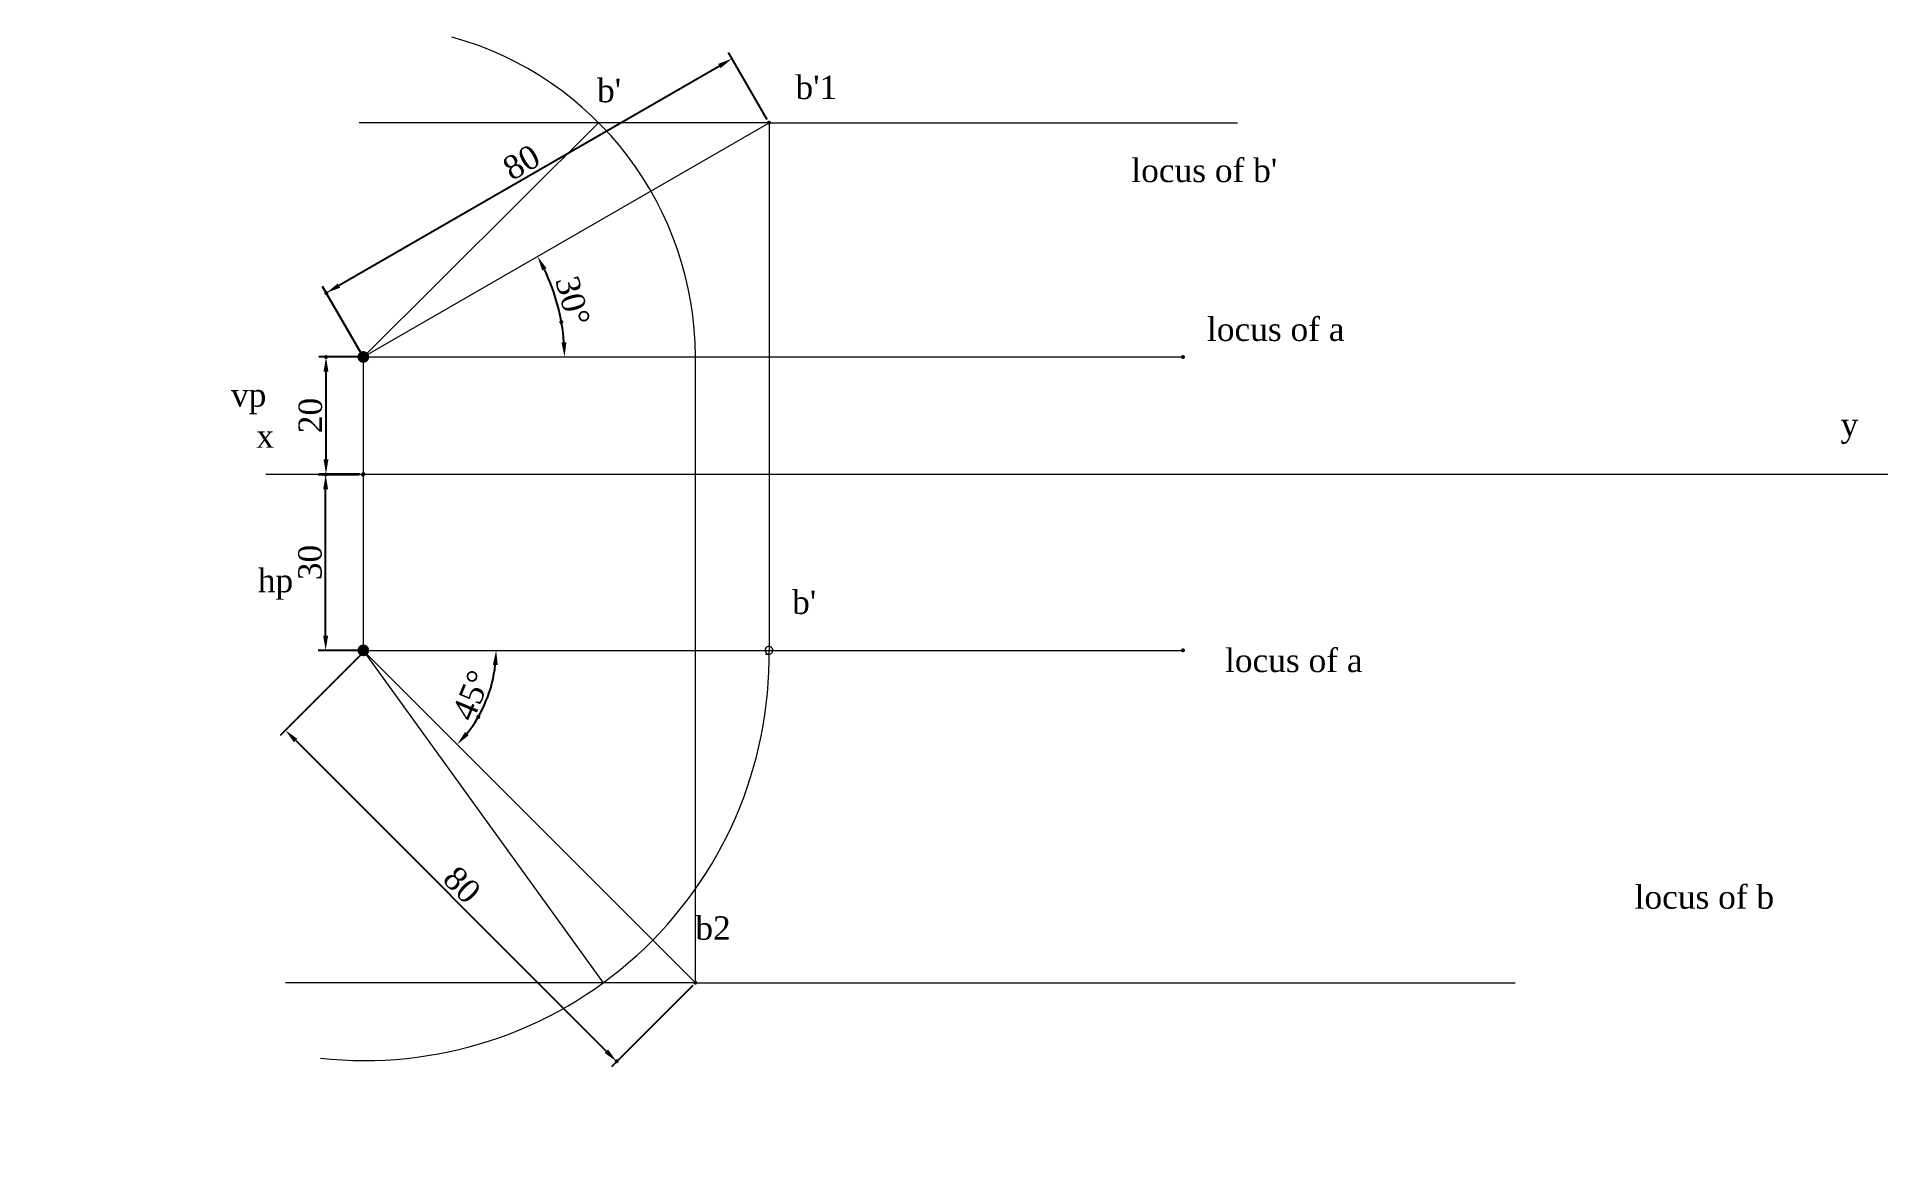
# Paper-space layout 'layout 7' of a CAD drawing. Header units: millimetres. Extents: x -34 to 282, y -4 to 186.
import ezdxf

# ---------------------------------------------------------------- set-up
doc = ezdxf.new("R2010")
doc.units = ezdxf.units.MM
doc.layers.add('visible line', color=7, linetype='Continuous', lineweight=50, plot=False)
doc.layers.add('x y line', color=10, linetype='Continuous', lineweight=15)
doc.layers.add('y line', color=5, linetype='Continuous', lineweight=5)
doc.styles.get("Standard").update_dxf_attribs({"font": 'times.ttf', "height": 4})
doc.dimstyles.new('ISO-25', dxfattribs={"dimtxt": 4, "dimasz": 2.5, "dimexe": 1.25, "dimexo": 0.625, "dimtad": 1, "dimtoh": 1, "dimtxsty": 'Standard', "dimcen": 2.5, "dimadec": 0, "dimazin": 0, "dimtfac": 1, "dimtmove": 0, "dimatfit": 3, "dimfxl": 1, "dimarcsym": 0})

# ---------------------------------------------------------------- blocks, each defined once
blk = doc.blocks.new('*D32')
at = {"layer": 'visible line', "color": 0, "transparency": 16777216}
for p in [(15.25, 131.78), (21.62, 131.78), (21.62, 111.78)]:
    blk.add_point(p, dxfattribs=at)
at = {"layer": 'y line', "color": 0, "lineweight": -2, "transparency": 16777216}
for p, q in [((21, 131.78), (14, 131.78)), ((15.25, 114.28), (15.25, 129.28)), ((21, 111.78), (14, 111.78))]:
    blk.add_line(p, q, dxfattribs=at)
at = {"layer": 'y line', "color": 0, "transparency": 16777216}
for points in [[(14.83, 129.28), (15.66, 129.28), (15.25, 131.78)], [(14.83, 114.28), (15.66, 114.28), (15.25, 111.78)]]:
    blk.add_solid(points, dxfattribs=at)
at = {"layer": 'y line', "color": 0, "transparency": 16777216, "insert": (12.59, 121.78), "char_height": 4, "attachment_point": 5, "rotation": 90}
blk.add_mtext('20', dxfattribs=at)
blk = doc.blocks.new('*D33')
at = {"layer": 'visible line', "color": 0, "transparency": 16777216}
for p in [(15.19, 111.68), (21.57, 111.68), (21.57, 81.68)]:
    blk.add_point(p, dxfattribs=at)
at = {"layer": 'y line', "color": 0, "lineweight": -2, "transparency": 16777216}
for p, q in [((20.94, 111.68), (13.94, 111.68)), ((15.19, 84.18), (15.19, 109.18)), ((20.94, 81.68), (13.94, 81.68))]:
    blk.add_line(p, q, dxfattribs=at)
at = {"layer": 'y line', "color": 0, "transparency": 16777216}
for points in [[(14.77, 109.18), (15.61, 109.18), (15.19, 111.68)], [(14.77, 84.18), (15.61, 84.18), (15.19, 81.68)]]:
    blk.add_solid(points, dxfattribs=at)
at = {"layer": 'y line', "color": 0, "transparency": 16777216, "insert": (12.53, 96.68), "char_height": 4, "attachment_point": 5, "rotation": 90}
blk.add_mtext('30', dxfattribs=at)
blk = doc.blocks.new('*D34')
at = {"layer": 'visible line', "color": 0, "transparency": 16777216}
for p in [(21.57, 81.68), (21.75, 81.48), (161.57, 81.68), (41.25, 70.31), (78.32, 24.91)]:
    blk.add_point(p, dxfattribs=at)
at = {"layer": 'y line', "color": 0, "lineweight": -2, "transparency": 16777216}
blk.add_arc((21.56, 81.68), 22.74, 321.3021, 353.6979, dxfattribs=at)
at = {"layer": 'y line', "color": 0, "transparency": 16777216}
for points in [[(43.75, 79.2), (44.58, 79.16), (44.3, 81.68)], [(39.62, 67.18), (39, 67.74), (37.64, 65.6)]]:
    blk.add_solid(points, dxfattribs=at)
at = {"layer": 'y line', "color": 0, "transparency": 16777216, "insert": (40.11, 73.99), "char_height": 4, "attachment_point": 5, "rotation": 67.5}
blk.add_mtext('45°', dxfattribs=at)
blk = doc.blocks.new('*D35')
at = {"layer": 'visible line', "color": 0, "transparency": 16777216}
for p in [(90.91, 171.78), (55.46, 137.74), (21.62, 131.78), (21.62, 131.78), (161.62, 131.78)]:
    blk.add_point(p, dxfattribs=at)
at = {"layer": 'y line', "color": 0, "lineweight": -2, "transparency": 16777216}
blk.add_arc((21.62, 131.78), 34.35, 4.1706, 25.8294, dxfattribs=at)
at = {"layer": 'y line', "color": 0, "transparency": 16777216}
for points in [[(52.18, 146.55), (52.91, 146.94), (51.37, 148.96)], [(56.3, 134.29), (55.47, 134.26), (55.98, 131.78)]]:
    blk.add_solid(points, dxfattribs=at)
at = {"layer": 'y line', "color": 0, "transparency": 16777216, "insert": (57.38, 141.36), "char_height": 4, "attachment_point": 5, "rotation": 285}
blk.add_mtext('30°', dxfattribs=at)
blk = doc.blocks.new('*D36')
at = {"layer": 'visible line', "color": 0, "transparency": 16777216}
for p in [(90.91, 171.78), (15.31, 142.72), (21.62, 131.78)]:
    blk.add_point(p, dxfattribs=at)
at = {"layer": 'y line', "color": 0, "lineweight": -2, "transparency": 16777216}
for p, q in [((90.59, 172.32), (83.96, 183.8)), ((82.42, 181.47), (17.47, 143.97)), ((21.31, 132.32), (14.68, 143.8))]:
    blk.add_line(p, q, dxfattribs=at)
at = {"layer": 'y line', "color": 0, "transparency": 16777216}
for points in [[(82.22, 181.83), (82.63, 181.11), (84.59, 182.72)], [(17.26, 144.33), (17.68, 143.61), (15.31, 142.72)]]:
    blk.add_solid(points, dxfattribs=at)
at = {"layer": 'y line', "color": 0, "transparency": 16777216, "insert": (48.62, 165.02), "char_height": 4, "attachment_point": 5, "rotation": 30}
blk.add_mtext('80', dxfattribs=at)
blk = doc.blocks.new('*D37')
at = {"layer": 'visible line', "color": 0, "transparency": 16777216}
for p in [(21.75, 81.48), (78.32, 24.91), (64.88, 11.47)]:
    blk.add_point(p, dxfattribs=at)
at = {"layer": 'y line', "color": 0, "lineweight": -2, "transparency": 16777216}
for p, q in [((21.31, 81.04), (7.42, 67.15)), ((10.08, 66.27), (63.11, 13.23)), ((77.88, 24.47), (63.99, 10.58))]:
    blk.add_line(p, q, dxfattribs=at)
at = {"layer": 'y line', "color": 0, "transparency": 16777216}
for points in [[(10.37, 66.56), (9.78, 65.97), (8.31, 68.04)], [(63.4, 13.53), (62.81, 12.94), (64.88, 11.47)]]:
    blk.add_solid(points, dxfattribs=at)
at = {"layer": 'y line', "color": 0, "transparency": 16777216, "insert": (38.47, 41.63), "char_height": 4, "attachment_point": 5, "rotation": 315}
blk.add_mtext('80', dxfattribs=at)

psp = doc.layouts.new('layout 7')

# ---------------------------------------------------------------- linework, layer by layer
at = {"layer": 'x y line'}
for p, q in [((4.972, 111.78), (6.555, 111.78)), ((6.555, 111.78), (281.986, 111.78)), ((281.986, 111.78), (281.986, 111.78)), ((281.986, 111.78), (281.986, 111.78)), ((-34.099, 1.452), (-34.099, 1.452))]:
    psp.add_line(p, q, dxfattribs=at)
at = {"layer": 'y line'}
for p, q in [((90.907, 171.78), (20.907, 171.78)), ((21.625, 131.78), (90.907, 171.78)), ((21.625, 131.78), (61.808, 171.78)), ((61.808, 171.78), (61.808, 171.78)), ((90.907, 171.78), (90.907, 171.78)), ((90.907, 171.78), (90.907, 171.78)), ((90.907, 171.78), (170.907, 171.78)), ((90.907, 171.78), (90.907, 171.78)), ((90.907, 171.78), (90.907, 171.78)), ((90.907, 171.78), (90.907, 171.78)), ((90.907, 171.78), (90.907, 171.78)), ((90.907, 171.78), (90.907, 81.677)), ((170.907, 171.78), (170.907, 171.78)), ((170.907, 171.78), (170.907, 171.78)), ((20.422, 142.754), (20.422, 142.754)), ((20.477, 139.998), (20.477, 139.998)), ((21.625, 111.78), (21.625, 131.78)), ((21.625, 131.78), (161.625, 131.78)), ((78.323, 24.914), (78.323, 131.78)), ((78.323, 131.78), (78.323, 131.78)), ((62.688, 121.797), (62.688, 121.797)), ((64.411, 121.797), (64.411, 121.797)), ((21.569, 111.677), (21.569, 81.677)), ((21.569, 81.677), (161.569, 81.677)), ((21.569, 81.677), (62.604, 24.914)), ((21.755, 81.482), (78.323, 24.914)), ((78.323, 24.914), (8.323, 24.914)), ((78.323, 24.914), (218.323, 24.914)), ((78.323, 24.914), (78.323, 24.914)), ((77.709, -3.814), (77.709, -3.814))]:
    psp.add_line(p, q, dxfattribs=at)
at = {"layer": 'y line', "const_width": 0.75}
for points in [[(21, 131.78, 1), (22.25, 131.78, 1)], [(21, 81.677, 1), (22.25, 81.677, 1)]]:
    psp.add_lwpolyline(points, format="xyb", close=True, dxfattribs=at)
at = {"layer": 'y line'}
for centre, radius, start, end in [((21.625, 131.78), 56.698, 0, 74.52208), ((90.907, 81.677), 0.662, 0, 270.91967), ((21.905, 80.644), 69.01, 263.67366, 0.85697), ((93.634, 24.914), 56.166, 92.75038, 93.41667), ((90.907, 81.677), 0.662, 270.91967, 0)]:
    psp.add_arc(centre, radius, start, end, dxfattribs=at)

# ---------------------------------------------------------------- texts
at = {"insert": (61.535, 179.286), "char_height": 4, "attachment_point": 1}
psp.add_mtext_dynamic_manual_height_columns("b'", width=8.2764, gutter_width=20, heights=[0], dxfattribs=at)
at = {"layer": 'y line', "char_height": 4, "attachment_point": 1}
for s, width, insert in [("b'1", 21.21592, (95.424, 179.826)), ("locus of b'", 64.23805, (152.779, 165.644)), ('locus of a', 24.50317, (165.693, 138.518)), ('vp', 5.6182, (-0.978, 127.31)), ('y', 6.81233, (273.903, 122.245)), ('x', 9.36695, (3.343, 120.266)), ('hp', 5.52319, (3.607, 95.611)), ("b'", 12.59627, (94.856, 91.901)), ('locus of a', 56.35175, (168.777, 81.966)), ('locus of b', 33.47957, (238.719, 41.563)), ('b2', 16.53321, (78.323, 36.265))]:
    psp.add_mtext_dynamic_manual_height_columns(s, width=width, gutter_width=20, heights=[0], dxfattribs=dict(at, insert=insert))

# ---------------------------------------------------------------- dimensions: what is measured, and where the dimension line sits
at = {"layer": 'y line'}
for p1, p2, distance, picture, middle in [((90.907, 171.78), (21.625, 131.78), -12.633, '*D36', (48.619, 165.024)), ((21.755, 81.482), (78.323, 24.914), -19.017, '*D37', (38.473, 41.632))]:
    dim = psp.add_aligned_dim(p1=p1, p2=p2, distance=distance, dimstyle='ISO-25', dxfattribs=at)
    dim.commit()
    dim.dimension.update_dxf_attribs({"geometry": picture, "text_midpoint": middle})
for base, line1, line2, picture, middle in [((55.455, 137.745), ((21.625, 131.78), (161.625, 131.78)), ((21.625, 131.78), (90.907, 171.78)), '*D35', (57.376, 141.359)), ((41.254, 70.306), ((21.569, 81.677), (161.569, 81.677)), ((21.755, 81.482), (78.323, 24.914)), '*D34', (40.112, 73.992))]:
    dim = psp.add_angular_dim_2l(base=base, line1=line1, line2=line2, dimstyle='ISO-25', dxfattribs=at)
    dim.commit()
    dim.dimension.update_dxf_attribs({"geometry": picture, "text_midpoint": middle})
for base, p1, p2, picture, middle in [((15.247, 131.78), (21.625, 111.78), (21.625, 131.78), '*D32', (12.588, 121.78)), ((15.191, 111.677), (21.569, 81.677), (21.569, 111.677), '*D33', (12.532, 96.677))]:
    dim = psp.add_linear_dim(base=base, p1=p1, p2=p2, angle=90, dimstyle='ISO-25', dxfattribs=at)
    dim.commit()
    dim.dimension.update_dxf_attribs({"geometry": picture, "text_midpoint": middle})

doc.saveas('drawing.dxf')
